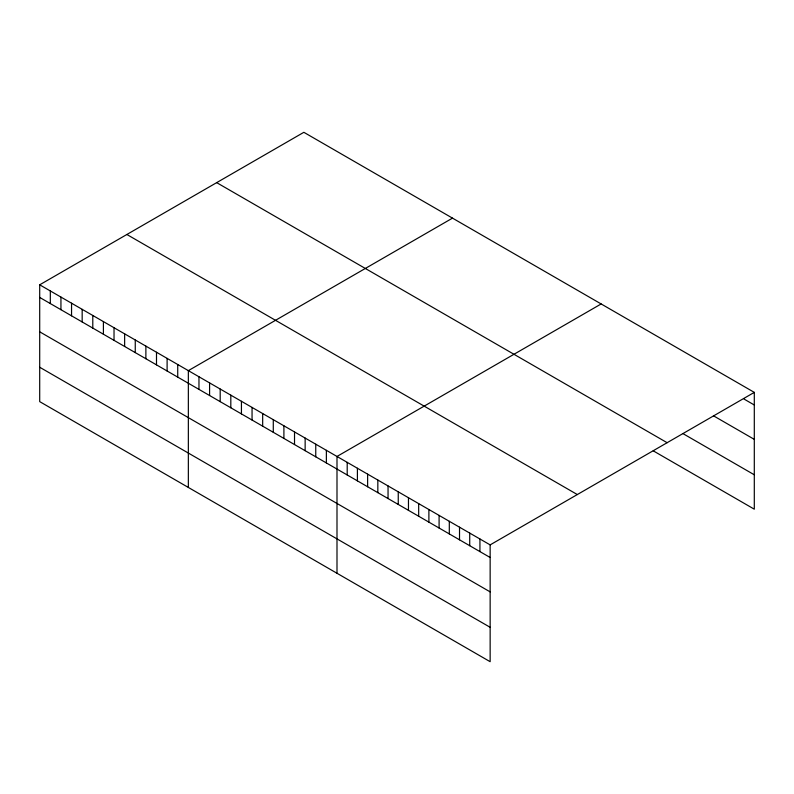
<?xml version="1.0" encoding="UTF-8"?>
<svg xmlns="http://www.w3.org/2000/svg" width="794" height="794" viewBox="0 0 794 794"><rect width="100%" height="100%" fill="white"/><g stroke="black" fill="none" stroke-linecap="round" stroke-linejoin="round"><path stroke-width="1.19" d="M39.7 284.818L490.146 544.883L490.146 661.69L39.7 401.625L39.7 284.818L303.854 132.31L754.3 392.375L754.3 509.182L653.224 450.823M452.501 218.132L188.347 370.639L188.347 487.447M601.147 303.953L336.993 456.461L336.993 573.268M490.146 544.883L754.3 392.375M744.087 399.094L754.3 404.99M713.459 415.788L754.3 439.37M682.83 433.534L754.3 474.792M216.683 182.64L667.129 442.705M126.871 234.488L577.317 494.553M39.7 297.432L490.146 557.497M39.7 331.813L490.146 591.877M39.7 367.245L490.146 627.3M479.933 538.987L479.933 551.602M469.72 533.092L469.72 545.706M459.518 527.196L459.518 539.811M449.305 521.301L449.305 533.915M439.092 515.405L439.092 528.02M428.889 509.51L428.889 522.124M418.676 503.624L418.676 516.229M408.463 497.729L408.463 510.334M398.251 491.833L398.251 504.438M388.048 485.938L388.048 498.553M377.835 480.042L377.835 492.657M367.622 474.147L367.622 486.762M357.409 468.252L357.409 480.866M347.206 462.356L347.206 474.971M326.374 450.327L326.374 462.942M315.754 444.203L315.754 456.818M305.144 438.07L305.144 450.684M294.524 431.946L294.524 444.551M283.905 425.812L283.905 438.427M273.285 419.679L273.285 432.293M262.675 413.555L262.675 426.16M252.055 407.421L252.055 420.036M241.436 401.288L241.436 413.902M230.816 395.164L230.816 407.779M220.196 389.03L220.196 401.645M209.586 382.897L209.586 395.511M198.966 376.773L198.966 389.388M177.727 364.515L177.727 377.12M167.107 358.382L167.107 370.997M156.497 352.248L156.497 364.863M145.878 346.124L145.878 358.729M135.258 339.991L135.258 352.605M124.638 333.857L124.638 346.472M114.028 327.733L114.028 340.348M103.409 321.6L103.409 334.214M92.789 315.466L92.789 328.081M82.169 309.342L82.169 321.957M71.549 303.209L71.549 315.823M60.94 297.085L60.94 309.69M50.32 290.951L50.32 303.566"/></g></svg>
